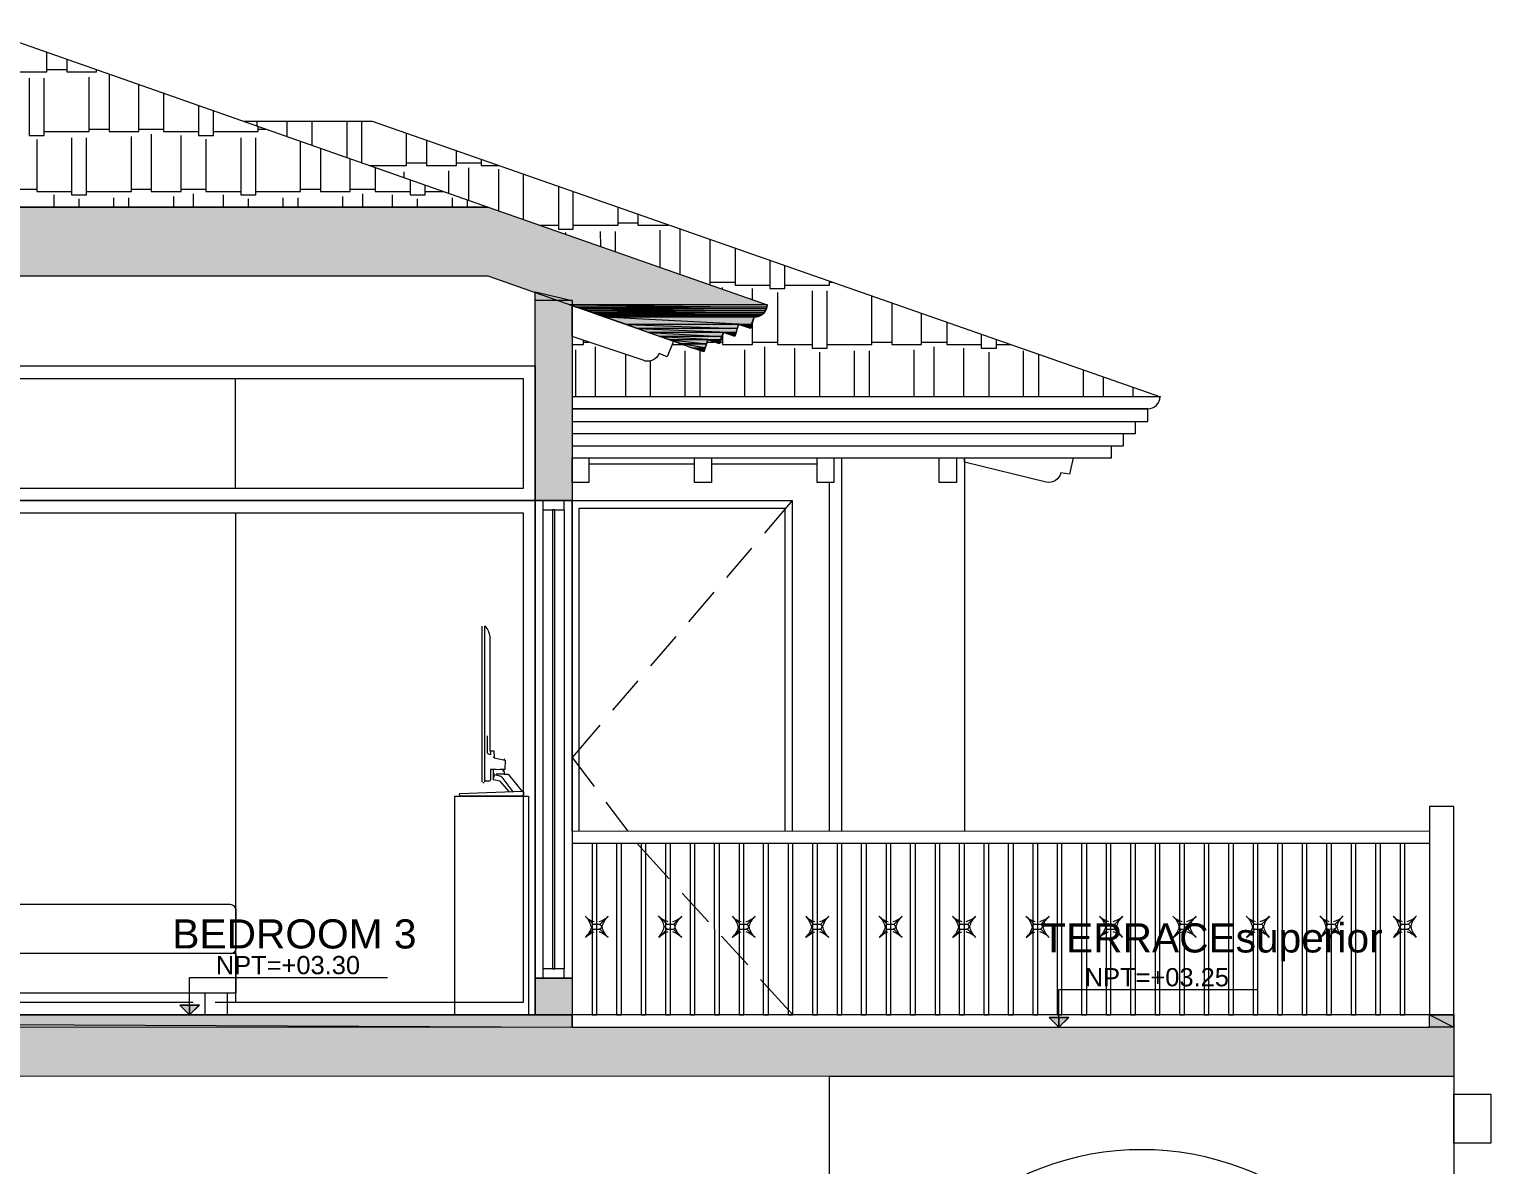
# Model space of a CAD drawing. Header units: metres. Extents: x 14 to 155, y 0 to 125.
# Drawn here: x 37.25 to 43.22, y 52.75 to 57.39 of the extents above; entities that cross this region are included whole.
import ezdxf

# ---------------------------------------------------------------- set-up
doc = ezdxf.new("R2010")
doc.units = ezdxf.units.M
doc.layers.add('PDF3_Geometry', color=9, linetype='Continuous', true_color=0x808080)
doc.layers.add('PDF3_Solid Fills', color=7, linetype='Continuous')
doc.layers.add('PDF3_Text', color=255, linetype='Continuous')
doc.styles.add('PDF Arial', font='arial.ttf')

msp = doc.modelspace()

# ---------------------------------------------------------------- linework, layer by layer
at = {"layer": 'PDF3_Geometry', "color": 0, "lineweight": 5}
for points in [[(36.0196, 57.3904), (37.0566, 57.3905), (39.1274, 56.664), (36.0196, 56.6638)], [(39.3196, 56.3183), (39.47, 56.283), (39.4701, 55.4653), (39.3196, 55.4653)], [(39.3196, 55.4653), (39.4701, 55.4653), (39.4701, 53.5145), (39.3197, 53.5145)], [(39.3197, 53.5145), (39.4701, 53.5145), (39.4701, 53.3657), (39.3197, 53.3657)], [(42.9717, 53.3145), (42.9717, 53.3657), (43.0709, 53.3657), (43.0709, 53.1145), (27.6707, 53.1139), (27.6707, 53.3652), (27.7715, 53.3652), (27.7715, 53.314), (28.7205, 53.314), (28.7205, 53.3652), (39.4701, 53.3656), (39.4701, 53.3144)]]:
    msp.add_lwpolyline(points, close=True, dxfattribs=at)
at = {"layer": 'PDF3_Geometry', "color": 0, "lineweight": 0}
for points in [[(37.143, 57.216), (37.3255, 57.216), (37.3255, 57.296)], [(37.407, 57.2672), (37.407, 57.216), (37.5286, 57.216)], [(37.2535, 57.1904), (37.2535, 56.9568), (37.3143, 56.9568)], [(37.3142, 56.9728), (37.4983, 56.9728), (37.4983, 57.1953)], [(37.3142, 56.9568), (37.3142, 57.1904)], [(37.3255, 57.2257), (37.4071, 57.2257)], [(37.5287, 57.216), (37.5287, 57.224)], [(37.5799, 57.2064), (37.5799, 56.9728), (37.7015, 56.9728), (37.7015, 57.1648)], [(37.8023, 57.1281), (37.8023, 56.9728), (37.9447, 56.9728)], [(37.9448, 57.0784), (37.9448, 56.9568), (38.0057, 56.9568)], [(38.0056, 56.9568), (38.0056, 57.0576)], [(38.1848, 56.9952), (38.1848, 57.0145)], [(38.3065, 56.952), (38.3065, 57.0145)], [(38.4089, 56.9168), (38.4089, 57.0144)], [(38.5513, 56.8672), (38.5513, 57.0144)], [(38.6122, 56.8448), (38.6122, 57.0144)], [(37.2839, 56.9407), (37.2839, 56.7279), (37.4263, 56.7279)], [(37.4263, 56.9471), (37.4263, 56.7135), (37.4871, 56.7135), (37.4871, 56.9471)], [(37.4871, 56.7279), (37.6712, 56.7279), (37.6712, 56.952)], [(37.4983, 56.9824), (37.5799, 56.9824)], [(37.7015, 56.9824), (37.8023, 56.9824)], [(37.7511, 56.9616), (37.7511, 56.7279), (37.8743, 56.7279)], [(37.8744, 56.7279), (37.8744, 56.9568)], [(37.9752, 56.9408), (37.9752, 56.7279), (38.1176, 56.7279)], [(38.0056, 56.9728), (38.188, 56.9728), (38.188, 56.9936)], [(38.1176, 56.9471), (38.1176, 56.7135), (38.1785, 56.7135), (38.1785, 56.9471)], [(38.188, 56.9824), (38.22, 56.9824)], [(38.6441, 56.8336), (38.7946, 56.8336), (38.7946, 56.9649)], [(38.8762, 56.936), (38.8762, 56.8336), (38.9978, 56.8336)], [(38.1785, 56.7279), (38.3609, 56.728), (38.3609, 56.9328)], [(38.4425, 56.904), (38.4425, 56.728), (38.5641, 56.728)], [(38.9979, 56.8336), (38.9979, 56.8945)], [(38.5642, 56.728), (38.5642, 56.8624)], [(38.6665, 56.8256), (38.6665, 56.728), (38.809, 56.728)], [(38.7946, 56.8448), (38.8763, 56.8448)], [(38.9979, 56.8448), (39.0987, 56.8448)], [(39.0491, 56.6928), (39.0491, 56.8241)], [(39.0987, 56.8592), (39.0987, 56.8336), (39.1691, 56.8336)], [(39.1707, 56.6496), (39.1707, 56.8192)], [(38.7226, 56.8064), (38.7226, 56.808)], [(38.785, 56.784), (38.785, 56.808)], [(38.809, 56.776), (38.809, 56.7135), (38.8698, 56.7135), (38.8698, 56.7552)], [(38.9674, 56.72), (38.9674, 56.8128)], [(39.2715, 56.6144), (39.2714, 56.7984)], [(37.1831, 56.7376), (37.2839, 56.7376)], [(37.3559, 56.6639), (37.3559, 56.7135)], [(37.4567, 56.6639), (37.4567, 56.6975)], [(37.5992, 56.6639), (37.5992, 56.7023)], [(37.6599, 56.6639), (37.6599, 56.7023)], [(37.6712, 56.7376), (37.7511, 56.7376)], [(37.844, 56.6639), (37.8439, 56.7071)], [(37.8744, 56.7376), (37.9752, 56.7376)], [(37.924, 56.6639), (37.924, 56.7183)], [(38.0472, 56.6639), (38.0472, 56.7135)], [(38.1481, 56.6639), (38.1481, 56.6975)], [(38.2905, 56.6639), (38.2905, 56.7024)], [(38.3513, 56.6639), (38.3513, 56.7024)], [(38.3609, 56.7376), (38.4426, 56.7376)], [(38.5337, 56.6639), (38.5337, 56.7071)], [(38.5642, 56.7376), (38.6665, 56.7376)], [(38.6154, 56.6639), (38.6154, 56.7183)], [(38.737, 56.6639), (38.737, 56.7135)], [(38.8394, 56.6639), (38.8394, 56.6975)], [(38.8698, 56.728), (38.945, 56.728)], [(38.9818, 56.6639), (38.9818, 56.7024)], [(39.414, 56.7488), (39.414, 56.5743), (39.4748, 56.5743)], [(39.4747, 56.5743), (39.4747, 56.7264)], [(39.0426, 56.6639), (39.0426, 56.6943)], [(39.4747, 56.5904), (39.6588, 56.5904), (39.6587, 56.6624)], [(39.3404, 56.5904), (39.414, 56.5904)], [(39.6588, 56.6), (39.7387, 56.6)], [(39.7388, 56.6352), (39.7388, 56.5904), (39.862, 56.5904), (39.862, 56.592)], [(39.4443, 56.5536), (39.4443, 56.56)], [(39.5868, 56.5039), (39.5867, 56.5648)], [(39.6476, 56.4815), (39.6476, 56.5648)], [(39.83, 56.4176), (39.83, 56.5697)], [(39.9116, 56.3887), (39.9116, 56.5744)], [(40.0333, 56.3472), (40.0333, 56.5312)], [(40.1357, 56.4961), (40.1357, 56.3456), (40.2781, 56.3456)], [(40.2781, 56.4464), (40.2781, 56.3312), (40.3389, 56.3312), (40.3389, 56.4256)], [(40.0333, 56.3568), (40.1357, 56.3568)], [(40.3389, 56.3456), (40.5214, 56.3456), (40.5214, 56.3616)], [(40.5214, 56.3568), (40.5358, 56.3568)], [(40.0845, 56.3296), (40.0845, 56.3359)], [(40.2061, 56.2864), (40.2061, 56.3312)], [(40.3086, 56.3151), (40.3086, 56.1023), (40.451, 56.1023)], [(40.451, 56.3215), (40.451, 56.0879), (40.5118, 56.0879)], [(40.5117, 56.0879), (40.5117, 56.3215)], [(40.5117, 56.1023), (40.6942, 56.1023), (40.6942, 56.3008)], [(40.7758, 56.2719), (40.7758, 56.1023), (40.8974, 56.1023), (40.8974, 56.2304)], [(40.0845, 56.1455), (40.0845, 56.1023), (40.2061, 56.1023), (40.2061, 56.1935)], [(40.9999, 56.1936), (40.9999, 56.1023), (41.1407, 56.1023)], [(39.4699, 56.1023), (39.5164, 56.1023), (39.5164, 56.1199)], [(39.5164, 56.1118), (39.5388, 56.1118)], [(39.8797, 56.1023), (39.9261, 56.1023)], [(40.0205, 56.1119), (40.0493, 56.1119)], [(40.0733, 56.1119), (40.0844, 56.1119)], [(40.2061, 56.1119), (40.3085, 56.1119)], [(40.6942, 56.1119), (40.7758, 56.1119)], [(40.8974, 56.1119), (40.9998, 56.1119)], [(41.1407, 56.1439), (41.1407, 56.0879), (41.2032, 56.0879), (41.2032, 56.1232)], [(41.2032, 56.1024), (41.2624, 56.1024)], [(39.486, 55.8895), (39.486, 56.0815)], [(39.566, 55.8895), (39.566, 56.0927)], [(39.6892, 55.8895), (39.6892, 56.0624)], [(39.9324, 55.8895), (39.9324, 56.0767)], [(39.9933, 55.8895), (39.9933, 56.0767)], [(40.1757, 55.8895), (40.1757, 56.0815)], [(40.2573, 55.8895), (40.2573, 56.0928)], [(40.379, 55.8895), (40.379, 56.088)], [(40.4814, 55.8895), (40.4814, 56.0719)], [(40.6238, 55.8895), (40.6238, 56.0767)], [(40.6846, 55.8895), (40.6846, 56.0767)], [(40.8671, 55.8895), (40.8671, 56.0815)], [(40.9487, 55.8895), (40.9487, 56.0928)], [(41.0703, 55.8895), (41.0703, 56.088)], [(41.1727, 55.8895), (41.1727, 56.072)], [(41.3135, 55.8895), (41.3135, 56.0768)], [(41.376, 55.8895), (41.376, 56.0624)], [(39.79, 55.8895), (39.79, 56.0351)], [(41.5584, 55.8895), (41.5584, 55.9984)], [(38.0953, 55.5149), (38.0952, 55.9646)], [(41.6401, 55.8895), (41.6401, 55.9712)], [(41.7617, 55.8896), (41.7617, 55.928)], [(41.8625, 55.8896), (41.8625, 55.8927)], [(36.9703, 53.8152), (36.9702, 55.4652), (39.3195, 55.4653), (39.3196, 53.3656), (36.9703, 53.3655), (36.9703, 53.4551)], [(40.3694, 55.4654), (40.2557, 55.3325)], [(37.0199, 53.8152), (37.0198, 55.4156), (39.2699, 55.4157), (39.27, 53.4153), (38.0121, 53.4152)], [(38.0953, 55.4157), (38.0953, 53.4152)], [(39.4988, 54.1146), (39.4988, 55.4349), (40.339, 55.435), (40.339, 54.1146)], [(40.203, 55.2717), (40.1006, 55.1517)], [(40.0493, 55.0909), (39.9452, 54.9709)], [(39.1035, 54.3163), (39.1035, 54.9532)], [(39.1132, 54.3163), (39.1132, 54.9532)], [(39.8941, 54.91), (39.7901, 54.79)], [(39.7389, 54.7292), (39.6348, 54.6092)], [(39.5836, 54.5483), (39.47, 54.4155), (39.5596, 54.2971)], [(39.1051, 54.3163), (39.1051, 54.3163)], [(39.1051, 54.3147), (39.1115, 54.3147)], [(39.1116, 54.3163), (39.1116, 54.3163)], [(39.1483, 54.3674), (39.1483, 54.3355), (39.1483, 54.3274)], [(39.1499, 54.3259), (39.1739, 54.3211), (39.2124, 54.2779)], [(39.1932, 54.3482), (39.1596, 54.3482)], [(39.1836, 54.3355), (39.2284, 54.2762)], [(39.2684, 54.2778), (39.0123, 54.2683)], [(39.2684, 54.2587), (39.0155, 54.2587), (39.0123, 54.2619)], [(39.2715, 54.2762), (39.2715, 54.2618)], [(39.6077, 54.2331), (39.6973, 54.1147)], [(42.9716, 54.1147), (39.47, 54.1146)], [(42.9716, 54.0651), (39.47, 54.065)], [(39.7357, 54.065), (39.867, 53.921)], [(39.9198, 53.8618), (40.027, 53.745)], [(41.9842, 53.7147), (42.0178, 53.6811)], [(42.5844, 53.7147), (42.6179, 53.6811)], [(40.0798, 53.6858), (40.1871, 53.569)], [(37.9081, 53.404), (37.9081, 53.3655), (37.9081, 53.5176), (38.7163, 53.5176)], [(40.2399, 53.5097), (40.3711, 53.3657)], [(37.9225, 53.4152), (37.02, 53.4152), (37.02, 53.4552)], [(38.0618, 53.4553), (38.0618, 53.3656), (37.9721, 53.3656), (37.9721, 53.4553)], [(41.4577, 53.3545), (41.4577, 53.3145), (41.4577, 53.4682), (42.2659, 53.4682)]]:
    msp.add_lwpolyline(points, dxfattribs=at)
at = {"layer": 'PDF3_Geometry', "color": 0, "lineweight": 5}
for points in [[(38.1289, 57.0145), (38.6538, 57.0145), (41.8721, 55.8896), (39.47, 55.8895)], [(39.47, 55.739), (41.7713, 55.7391), (41.7712, 55.7887)], [(39.47, 55.6894), (41.7217, 55.6895), (41.7217, 55.7391)], [(39.47, 55.6398), (41.6721, 55.6399), (41.6721, 55.6895)], [(40.5711, 54.1146), (40.571, 55.6397)], [(41.0719, 55.6399), (41.072, 54.1148)], [(39.9693, 55.6142), (39.5388, 55.6142)], [(40.0397, 55.6158), (40.4702, 55.6158)], [(40.5198, 55.539), (40.5199, 54.1146)], [(39.47, 54.1146), (39.47, 55.4653), (40.3694, 55.4654), (40.3694, 54.1146)], [(43.0709, 53.3658), (39.4701, 53.3657)]]:
    msp.add_lwpolyline(points, dxfattribs=at)
msp.add_lwpolyline([(36.0196, 56.6638), (39.1274, 56.664), (40.2669, 56.2655, -0.431215), (40.2142, 56.2159), (40.1981, 56.1679), (40.1501, 56.184), (40.1342, 56.136), (40.0877, 56.1519), (40.0718, 56.1055), (40.0238, 56.1215), (40.0077, 56.0735), (39.9597, 56.0895), (39.1275, 56.3823), (36.0196, 56.3822)], format="xyb", close=True, dxfattribs=at)
at = {"layer": 'PDF3_Geometry', "color": 0, "lineweight": 0}
for points in [[(39.3196, 56.3183), (39.47, 56.283), (39.3196, 56.283)], [(40.2669, 56.2655), (39.4604, 56.2655), (40.2654, 56.256)], [(39.4604, 56.2655), (40.2654, 56.256), (39.486, 56.2559)], [(40.2654, 56.256), (39.486, 56.2559), (40.2638, 56.248)], [(39.486, 56.2559), (40.2638, 56.248), (39.51, 56.248)], [(40.2638, 56.2479), (39.51, 56.2479), (40.259, 56.2399)], [(39.51, 56.2479), (40.259, 56.2399), (39.534, 56.2399)], [(40.2589, 56.2399), (39.5339, 56.2399), (40.2541, 56.232)], [(39.5339, 56.2399), (40.2541, 56.232), (39.5547, 56.2319)], [(40.2541, 56.232), (39.5548, 56.2319), (40.2477, 56.2256)], [(39.5548, 56.2319), (40.2477, 56.2256), (39.5723, 56.2256)], [(40.2477, 56.2255), (39.5724, 56.2255), (40.2398, 56.2207)], [(39.5724, 56.2255), (40.2398, 56.2207), (39.5868, 56.2207)], [(40.2398, 56.2207), (39.5869, 56.2207), (40.2318, 56.2175)], [(39.5869, 56.2207), (40.2318, 56.2175), (39.5964, 56.2175)], [(40.2317, 56.2175), (39.5963, 56.2175), (40.2237, 56.2159)], [(39.5963, 56.2175), (40.2237, 56.2159), (39.6012, 56.2159)], [(40.2237, 56.2159), (39.6012, 56.2159), (40.2142, 56.2159)], [(39.6012, 56.2159), (40.2142, 56.2159), (39.6028, 56.2159)], [(40.2142, 56.2159), (39.6028, 56.2159), (40.2029, 56.184)], [(39.6028, 56.2159), (40.2029, 56.184), (39.6924, 56.184)], [(40.1501, 56.1839), (39.6924, 56.1839), (40.1454, 56.1678)], [(39.6924, 56.1839), (40.1454, 56.1678), (39.7372, 56.1678)], [(40.1454, 56.1679), (39.7372, 56.1679), (40.1406, 56.1519)], [(39.7372, 56.1679), (40.1406, 56.1519), (39.7821, 56.1519)], [(40.1501, 56.1839), (40.2029, 56.1839), (40.1981, 56.1678)], [(40.0877, 56.1519), (39.7821, 56.1519), (40.0813, 56.1359)], [(39.7821, 56.1519), (40.0813, 56.1359), (39.8269, 56.1359)], [(40.0813, 56.1359), (39.8269, 56.1359), (40.0765, 56.1214)], [(39.8269, 56.1359), (40.0765, 56.1214), (39.8717, 56.1214)], [(40.0237, 56.1215), (39.8716, 56.1215), (40.0189, 56.1055)], [(39.8716, 56.1215), (40.0189, 56.1055), (39.9164, 56.1055)], [(39.9165, 56.1055), (39.9597, 56.0895), (40.0125, 56.0895)], [(39.9165, 56.1055), (40.0189, 56.1055), (40.0125, 56.0895)], [(40.0237, 56.1215), (40.0764, 56.1215), (40.0717, 56.1055)], [(40.0877, 56.1519), (40.1405, 56.1519), (40.1341, 56.1359)], [(39.9597, 56.0895), (40.0125, 56.0895), (40.0077, 56.0735)], [(36.9702, 56.0157), (39.3195, 56.0158), (39.3195, 55.4653), (36.9702, 55.4652)], [(37.0198, 55.9646), (39.2699, 55.9646), (39.2699, 55.5149), (37.0198, 55.5148)], [(39.47, 55.6398), (39.5388, 55.6398), (39.5388, 55.539), (39.47, 55.539)], [(39.9693, 55.6398), (40.0397, 55.6398), (40.0397, 55.539), (39.9693, 55.539)], [(40.4702, 55.6398), (40.539, 55.6398), (40.539, 55.5391), (40.4702, 55.539)], [(40.9695, 55.6399), (41.0399, 55.6399), (41.0399, 55.5391), (40.9695, 55.5391)], [(39.35, 55.427), (39.438, 55.427), (39.438, 55.4654), (39.35, 55.4654)], [(39.3516, 55.427), (39.438, 55.427), (39.4381, 53.5529), (39.3516, 53.5529)], [(39.3901, 53.5529), (39.3996, 53.5529), (39.3996, 55.427), (39.39, 55.427)], [(38.9915, 54.2587), (39.2924, 54.2587), (39.2924, 53.3657), (38.9915, 53.3657)], [(43.0708, 54.2156), (42.9716, 54.2156), (42.9717, 53.3658), (43.0709, 53.3658)], [(39.5709, 54.065), (39.5517, 54.065), (39.5517, 53.3657), (39.5709, 53.3657)], [(39.6717, 54.065), (39.6509, 54.065), (39.6509, 53.3657), (39.6717, 53.3657)], [(39.7709, 54.065), (39.7517, 54.065), (39.7517, 53.3657), (39.7709, 53.3657)], [(39.8718, 54.065), (39.851, 54.065), (39.851, 53.3657), (39.8718, 53.3657)], [(39.971, 54.065), (39.9517, 54.065), (39.9518, 53.3657), (39.971, 53.3657)], [(40.0717, 54.065), (40.0509, 54.065), (40.051, 53.3657), (40.0718, 53.3657)], [(40.171, 54.065), (40.1518, 54.065), (40.1518, 53.3657), (40.1711, 53.3657)], [(40.2718, 54.065), (40.251, 54.065), (40.251, 53.3657), (40.2718, 53.3657)], [(40.371, 54.065), (40.3518, 54.065), (40.3518, 53.3657), (40.371, 53.3657)], [(40.4719, 54.065), (40.4511, 54.065), (40.4511, 53.3657), (40.4719, 53.3657)], [(40.5711, 54.0651), (40.5519, 54.0651), (40.5519, 53.3657), (40.5711, 53.3657)], [(40.6719, 54.0651), (40.651, 54.0651), (40.6511, 53.3657), (40.6719, 53.3657)], [(40.7711, 54.0651), (40.7519, 54.0651), (40.752, 53.3657), (40.7712, 53.3657)], [(40.8719, 54.0651), (40.8511, 54.0651), (40.8511, 53.3658), (40.872, 53.3658)], [(40.9712, 54.0651), (40.952, 54.0651), (40.952, 53.3658), (40.9712, 53.3658)], [(41.072, 54.0651), (41.0512, 54.0651), (41.0512, 53.3658), (41.072, 53.3658)], [(41.1712, 54.0651), (41.152, 54.0651), (41.152, 53.3658), (41.1712, 53.3658)], [(41.2721, 54.0651), (41.2513, 54.0651), (41.2513, 53.3658), (41.2721, 53.3658)], [(41.3713, 54.0651), (41.352, 54.0651), (41.3521, 53.3658), (41.3713, 53.3658)], [(41.4705, 54.0651), (41.4512, 54.0651), (41.4513, 53.3658), (41.4705, 53.3658)], [(41.5713, 54.0651), (41.5505, 54.0651), (41.5506, 53.3658), (41.5714, 53.3658)], [(41.6705, 54.0651), (41.6513, 54.0651), (41.6513, 53.3658), (41.6706, 53.3658)], [(41.7713, 54.0651), (41.7505, 54.0651), (41.7505, 53.3658), (41.7713, 53.3658)], [(41.8706, 54.0651), (41.8514, 54.0651), (41.8514, 53.3658), (41.8706, 53.3658)], [(41.9714, 54.0651), (41.9506, 54.0651), (41.9506, 53.3658), (41.9714, 53.3658)], [(42.0706, 54.0651), (42.0514, 54.0651), (42.0514, 53.3658), (42.0706, 53.3658)], [(42.1715, 54.0651), (42.1506, 54.0651), (42.1507, 53.3658), (42.1715, 53.3658)], [(42.2706, 54.0651), (42.2514, 54.0651), (42.2515, 53.3658), (42.2707, 53.3658)], [(42.3715, 54.0651), (42.3507, 54.0651), (42.3507, 53.3658), (42.3716, 53.3658)], [(42.4707, 54.0651), (42.4515, 54.0651), (42.4515, 53.3658), (42.4707, 53.3658)], [(42.5715, 54.0651), (42.5507, 54.0651), (42.5507, 53.3658), (42.5715, 53.3658)], [(42.6708, 54.0651), (42.6516, 54.0651), (42.6516, 53.3658), (42.6708, 53.3658)], [(42.7716, 54.0651), (42.7508, 54.0651), (42.7508, 53.3658), (42.7716, 53.3658)], [(42.8708, 54.0651), (42.8515, 54.0651), (42.8516, 53.3658), (42.8708, 53.3658)], [(39.35, 53.5145), (39.4381, 53.5145), (39.4381, 53.5529), (39.35, 53.5529)], [(39.4701, 53.3657), (28.7205, 53.3653), (39.4701, 53.3145)], [(28.7205, 53.3653), (39.4701, 53.3145), (28.7205, 53.3141)], [(37.9081, 53.3656), (37.9481, 53.4041), (37.8681, 53.4041)], [(37.8681, 53.404), (37.948, 53.404), (37.9081, 53.3655)], [(41.4177, 53.3545), (41.4977, 53.3545), (41.4577, 53.3145)], [(41.4577, 53.3145), (41.4978, 53.3545), (41.4177, 53.3545)], [(43.0709, 53.3658), (42.9717, 53.3658), (43.0709, 53.3146)], [(42.9717, 53.3658), (43.0709, 53.3146), (42.9717, 53.3146)], [(43.0709, 53.041), (43.2214, 53.041), (43.2214, 52.8409), (43.0709, 52.8409)]]:
    msp.add_lwpolyline(points, close=True, dxfattribs=at)
for points in [[(39.8844, 56.1166), (39.8588, 56.0526), (39.8252, 56.0655, -0.414817), (39.7597, 56.0383), (39.4699, 56.1358), (39.4699, 56.2623)], [(41.5168, 55.6399), (41.5008, 55.5727), (41.4656, 55.579, -0.414812), (41.4064, 55.5406), (41.0718, 55.6222), (41.0718, 55.6398)], [(39.1132, 54.9548), (39.1164, 54.95, -0.153856), (39.1339, 54.91), (39.1339, 54.4427), (39.1499, 54.4427), (39.1515, 54.4154), (39.1963, 54.4059), (39.1948, 54.3674), (39.1868, 54.3674), (39.1868, 54.3611), (39.1932, 54.3595), (39.1932, 54.3483), (39.2092, 54.3483), (39.2668, 54.2778)], [(39.1372, 54.4427), (39.1372, 54.4283), (39.134, 54.4283, -0.395874), (39.1243, 54.4379), (39.1243, 54.5051)], [(39.1868, 54.3674), (39.1852, 54.3674, -0.060584), (39.1515, 54.3674), (39.1371, 54.3674), (39.1371, 54.3258, -0.374522), (39.1323, 54.3194), (39.1131, 54.3194)], [(39.1483, 54.3355), (39.1515, 54.3355), (39.1515, 54.3466, -0.068227), (39.1759, 54.3398)], [(36.0997, 53.6152), (36.0981, 54.2754, 0.414623), (36.0733, 54.3002, 0.414623), (36.0485, 54.2746), (36.0485, 53.4552), (38.0985, 53.4553), (38.0985, 53.6153), (36.5606, 53.6153)], [(38.0738, 53.6153, 0.414623), (38.0985, 53.6392), (38.0985, 53.7905, 0.414623), (38.0745, 53.8153), (36.1229, 53.8152, 0.414623), (36.0997, 53.7896), (36.0981, 53.64, 0.356633), (36.1189, 53.6152), (36.0485, 53.6152)], [(39.5242, 53.6826, 0.151824), (39.5501, 53.725, 0.414894), (39.5597, 53.7146), (39.5837, 53.7146), (39.6172, 53.681, 0.131404), (39.5803, 53.7037)], [(39.5812, 53.7162, 0.414894), (39.5916, 53.7257), (39.59, 53.7266, 0.414894), (39.5821, 53.7338), (39.5581, 53.7338), (39.5245, 53.7673, -0.151151), (39.547, 53.7257)], [(39.5581, 53.7146), (39.5245, 53.681, -0.131404), (39.5598, 53.7037)], [(39.5517, 53.7257), (39.5517, 53.7241, -0.414894), (39.5588, 53.7354)], [(39.6159, 53.6825, -0.151151), (39.593, 53.7257, -0.151824), (39.6173, 53.7673), (39.5838, 53.7338)], [(39.8235, 53.6826, 0.151824), (39.8464, 53.7258, 0.151151), (39.8234, 53.7689)], [(39.9169, 53.6825, -0.151151), (39.8909, 53.7241), (39.8909, 53.7266, 0.414894), (39.8829, 53.7338), (39.8589, 53.7338), (39.8254, 53.7674, 0.131404), (39.8607, 53.7463)], [(39.8606, 53.7037, 0.131404), (39.8254, 53.681), (39.8589, 53.7146), (39.8829, 53.7146, 0.414894), (39.891, 53.725, -0.151824), (39.9182, 53.7674), (39.8846, 53.7338)], [(39.8582, 53.7162, -0.414894), (39.851, 53.7257), (39.851, 53.7241, -0.414894), (39.8582, 53.7354)], [(39.8845, 53.7146), (39.9181, 53.681, 0.131404), (39.8812, 53.7037)], [(40.1244, 53.6826, 0.151824), (40.1502, 53.725, 0.414894), (40.1598, 53.7146), (40.1838, 53.7146), (40.2174, 53.681, 0.131404), (40.1805, 53.7037)], [(40.1814, 53.7162, 0.414894), (40.1919, 53.7257), (40.1902, 53.7266, 0.414894), (40.1822, 53.7338), (40.1582, 53.7338), (40.1246, 53.7674, -0.151151), (40.1472, 53.7257)], [(40.1582, 53.7146), (40.1246, 53.681, -0.131404), (40.1599, 53.7037)], [(40.1518, 53.7257), (40.1518, 53.7241, -0.414894), (40.159, 53.7354)], [(40.2161, 53.6825, -0.151151), (40.1932, 53.7257, -0.151824), (40.2174, 53.7674), (40.1839, 53.7338)], [(40.4236, 53.6826, 0.151824), (40.4495, 53.725, 0.414894), (40.4591, 53.7146), (40.4846, 53.7146), (40.5182, 53.681, 0.131404), (40.4814, 53.7037)], [(40.4823, 53.7162, 0.414894), (40.4911, 53.7258), (40.4911, 53.7266, 0.414894), (40.4831, 53.7338), (40.4575, 53.7338), (40.4239, 53.7674, -0.151151), (40.4465, 53.7258)], [(40.4575, 53.7146), (40.4255, 53.681, -0.131404), (40.4607, 53.7037)], [(40.4511, 53.7258), (40.4511, 53.7242, -0.414894), (40.4583, 53.7354)], [(40.517, 53.6825, -0.151151), (40.4941, 53.7258, -0.151824), (40.5183, 53.7674), (40.4847, 53.7338)], [(40.7245, 53.6826, 0.151824), (40.7503, 53.725, 0.414894), (40.7599, 53.7146), (40.7839, 53.7146), (40.8175, 53.681, 0.131404), (40.7806, 53.7037)], [(40.7816, 53.7162, 0.414894), (40.792, 53.7258), (40.7904, 53.7266, 0.414894), (40.7823, 53.7338), (40.7583, 53.7338), (40.7247, 53.7674, -0.151151), (40.7473, 53.7258)], [(40.7583, 53.7146), (40.7248, 53.681, -0.131404), (40.76, 53.7037)], [(40.7519, 53.7258), (40.7519, 53.7242, -0.414894), (40.7592, 53.7354)], [(40.8163, 53.6825, -0.151151), (40.7934, 53.7258, -0.151824), (40.8176, 53.7674), (40.784, 53.7338)], [(41.0237, 53.6826, 0.151824), (41.0496, 53.725, 0.414894), (41.0592, 53.7146), (41.0848, 53.7146), (41.1183, 53.6811, 0.131404), (41.0799, 53.7037)], [(41.0824, 53.7162, 0.414894), (41.0912, 53.7258), (41.0912, 53.7266, 0.414894), (41.0832, 53.7338), (41.0576, 53.7338), (41.024, 53.7674, -0.151151), (41.0466, 53.7258)], [(41.0576, 53.7146), (41.0256, 53.6811, -0.131404), (41.0609, 53.7037)], [(41.0512, 53.7258), (41.0512, 53.7242, -0.414894), (41.0584, 53.7354)], [(41.1171, 53.6826, -0.151151), (41.0942, 53.7258, -0.151824), (41.1184, 53.7674), (41.0849, 53.7338)], [(41.3246, 53.6827, 0.151824), (41.3505, 53.725, 0.414894), (41.36, 53.7146), (41.384, 53.7146), (41.4176, 53.6811, 0.131404), (41.3807, 53.7038)], [(41.3817, 53.7162, 0.414894), (41.3905, 53.7258), (41.3905, 53.7266, 0.414894), (41.3824, 53.7338), (41.3584, 53.7338), (41.3249, 53.7674, -0.151151), (41.3475, 53.7258)], [(41.3584, 53.7146), (41.3249, 53.6811, -0.131404), (41.3602, 53.7038)], [(41.3521, 53.7258), (41.3521, 53.7242, -0.414894), (41.3593, 53.7354)], [(41.4164, 53.6826, -0.151151), (41.3935, 53.7258, -0.151824), (41.4177, 53.7674), (41.3841, 53.7338)], [(41.6239, 53.6827, 0.151824), (41.6497, 53.725, 0.414894), (41.6593, 53.7146), (41.685, 53.7146), (41.717, 53.6811, 0.131404), (41.68, 53.7038)], [(41.6825, 53.7162, 0.414894), (41.6914, 53.7258), (41.6914, 53.7266, 0.414894), (41.6834, 53.7339), (41.6577, 53.7339), (41.6241, 53.7674, -0.151151), (41.6467, 53.7258)], [(41.6577, 53.7146), (41.6241, 53.6811, -0.131404), (41.6611, 53.7038)], [(41.6513, 53.7258), (41.6513, 53.7242, -0.414894), (41.6585, 53.7355)], [(41.7172, 53.6826, -0.151151), (41.6944, 53.7258, -0.151824), (41.7185, 53.7674), (41.685, 53.7339)], [(41.9247, 53.6827, 0.151824), (41.9506, 53.7258), (41.9506, 53.7242, -0.414894), (41.9594, 53.7355)], [(41.9586, 53.7147), (41.925, 53.6811, -0.131404), (41.9603, 53.7038)], [(42.0165, 53.6826, -0.151151), (41.9936, 53.7258, -0.151824), (42.0178, 53.7674), (41.9842, 53.7339)], [(42.224, 53.6827, 0.151824), (42.2498, 53.7251, 0.414894), (42.2595, 53.7147), (42.2851, 53.7147), (42.3171, 53.6811, 0.131404), (42.2801, 53.7038)], [(42.2827, 53.7163, 0.414894), (42.2915, 53.7258), (42.2915, 53.7267, 0.414894), (42.2835, 53.7339), (42.2578, 53.7339), (42.2243, 53.7674, -0.151151), (42.2468, 53.7258)], [(42.2579, 53.7147), (42.2243, 53.6811, -0.131404), (42.2596, 53.7038)], [(42.2514, 53.7258), (42.2514, 53.7242, -0.414894), (42.2587, 53.7355)], [(42.3174, 53.6826, -0.151151), (42.2945, 53.7258, -0.151824), (42.3187, 53.7674), (42.2851, 53.7339)], [(42.5248, 53.6827, 0.151824), (42.5507, 53.7258), (42.5507, 53.7242, -0.414894), (42.5595, 53.7355)], [(42.5588, 53.7147), (42.5252, 53.6811, -0.131404), (42.5605, 53.7038)], [(42.6166, 53.6826, -0.151151), (42.5937, 53.7258, -0.151824), (42.6179, 53.7675), (42.5844, 53.7339)], [(42.8241, 53.6827, 0.151824), (42.85, 53.7251, 0.414894), (42.8596, 53.7147), (42.8836, 53.7147), (42.9172, 53.6811, 0.131404), (42.8803, 53.7038)], [(42.847, 53.7258, 0.151151), (42.8244, 53.7675), (42.8579, 53.7339)], [(42.858, 53.7147), (42.8245, 53.6811, -0.131404), (42.8597, 53.7038)], [(42.8803, 53.7464, 0.131404), (42.9172, 53.7675), (42.8836, 53.7339), (42.8596, 53.7339, 0.414894), (42.8516, 53.7258), (42.8516, 53.7242)], [(42.8828, 53.7355, -0.414894), (42.8916, 53.7243), (42.8916, 53.7258, -0.414894), (42.8828, 53.7163)], [(42.9175, 53.7691, 0.151824), (42.8946, 53.7258, 0.151151), (42.9175, 53.6826)]]:
    msp.add_lwpolyline(points, format="xyb", dxfattribs=at)
at = {"layer": 'PDF3_Geometry', "color": 0, "lineweight": 5}
for points in [[(39.47, 55.7886), (41.8208, 55.7887), (41.8208, 55.8399), (39.47, 55.8398), (41.8208, 55.8399, 0.414033), (41.8705, 55.8903)], [(40.5216, 51.6069), (40.5215, 53.1145), (43.0709, 53.1146), (43.071, 50.2644), (42.5717, 50.2643), (42.5716, 52.5143, 0.387085), (41.0209, 52.5144), (41.0209, 51.4437)]]:
    msp.add_lwpolyline(points, format="xyb", dxfattribs=at)
at = {"layer": 'PDF3_Geometry', "color": 0, "lineweight": 0}
for points in [[(41.9602, 53.7147), (41.9818, 53.7162, 0.414894), (41.9906, 53.7258), (41.9906, 53.7267, 0.414894), (41.9826, 53.7339), (41.9586, 53.7339), (41.925, 53.7674, -0.151151), (41.9476, 53.7258, 0.414894)], [(42.5604, 53.7147), (42.5819, 53.7163, 0.414894), (42.5907, 53.7258), (42.5907, 53.7267, 0.414894), (42.5828, 53.7339), (42.5587, 53.7339), (42.5251, 53.7675, -0.151151), (42.5477, 53.7258, 0.414894)]]:
    msp.add_lwpolyline(points, format="xyb", close=True, dxfattribs=at)
for centre, radius, start, end in [((39.1524, 54.4195), 0.00409, 180.407, 238.75307), ((39.1524, 54.3476), 0.00232, 75.6319, 129.98102), ((39.2675, 54.277), 0.00249, 3.2731, 91.1365), ((39.2675, 54.2629), 0.00256, 315.00248, 359.33461), ((39.5813, 53.826), 0.0826, 224.97309, 254.91707), ((39.5589, 53.826), 0.0826, 285.08733, 315.0313), ((39.8597, 53.826), 0.0826, 285.08733, 315.0313), ((40.1815, 53.826), 0.0826, 224.97309, 254.91707), ((40.159, 53.826), 0.0826, 285.08733, 315.0313), ((40.4823, 53.826), 0.0826, 224.97309, 254.91707), ((40.4599, 53.826), 0.0826, 285.08733, 315.0313), ((40.7816, 53.826), 0.0826, 224.97309, 254.91707), ((40.7591, 53.826), 0.0826, 285.08733, 315.0313), ((41.0824, 53.8261), 0.0826, 224.97309, 254.91707), ((41.0584, 53.8261), 0.0826, 285.08733, 315.0313), ((41.3817, 53.8261), 0.0826, 224.97309, 254.91707), ((41.3592, 53.8261), 0.0826, 285.08733, 315.0313), ((41.6826, 53.8261), 0.0826, 224.97309, 254.91707), ((41.6585, 53.8261), 0.0826, 285.08733, 315.0313), ((41.9818, 53.8261), 0.0826, 224.97309, 254.91707), ((41.9594, 53.8261), 0.0826, 285.08733, 315.0313), ((42.2811, 53.8261), 0.0826, 224.97309, 254.91707), ((42.2586, 53.8261), 0.0826, 285.08733, 315.0313), ((42.5819, 53.8261), 0.0826, 224.97309, 254.91707), ((42.5596, 53.8261), 0.0826, 285.08733, 315.0313), ((42.8812, 53.8261), 0.0826, 224.97309, 254.91707), ((41.9594, 53.624), 0.0826, 44.97309, 74.91707), ((42.5595, 53.624), 0.0826, 44.97309, 74.91707)]:
    msp.add_arc(centre, radius, start, end, dxfattribs=at)
for points in [[(39.1943, 54.408), (39.1939, 54.4086), (39.1933, 54.409), (39.1927, 54.4091)], [(39.1947, 54.4062), (39.1948, 54.4068), (39.1947, 54.4075), (39.1943, 54.408)], [(39.1943, 54.3674), (39.1955, 54.3676), (39.1964, 54.3686), (39.1964, 54.3698)], [(39.1468, 54.3283), (39.1468, 54.3271), (39.1475, 54.3262), (39.1486, 54.3259)], [(39.1509, 54.3494), (39.1503, 54.3489), (39.1499, 54.3482), (39.1499, 54.3475)], [(39.1833, 54.3358), (39.1817, 54.3379), (39.1798, 54.3398), (39.1774, 54.3411)], [(39.1932, 54.3603), (39.1932, 54.3616), (39.192, 54.3627), (39.1907, 54.3627)], [(39.0115, 54.2683), (39.0102, 54.2682), (39.0091, 54.2671), (39.0091, 54.2658)], [(39.0091, 54.2658), (39.0092, 54.2645), (39.0103, 54.2635), (39.0116, 54.2635)], [(39.2119, 54.2757), (39.2126, 54.2766), (39.2126, 54.2778), (39.2118, 54.2787)], [(39.2676, 54.2603), (39.2683, 54.2603), (39.2689, 54.2606), (39.2693, 54.261)]]:
    msp.add_open_spline(points, degree=3, dxfattribs=at)
at = {"layer": 'PDF3_Solid Fills', "color": 0, "transparency": 33554559}
for points in [[(39.1274, 56.664), (36.0196, 56.6638), (39.934, 56.3823)], [(36.0196, 56.6638), (39.934, 56.3823), (36.0196, 56.3822)], [(39.934, 56.3823), (39.1275, 56.3823), (40.2669, 56.2655)], [(39.1275, 56.3823), (40.2669, 56.2655), (39.4603, 56.2655)], [(39.4699, 56.2831), (39.3195, 56.2831), (39.47, 55.4653)], [(39.3195, 56.2831), (39.47, 55.4653), (39.3195, 55.4653)], [(39.3196, 56.2831), (39.47, 56.2831), (39.3196, 56.3183)], [(39.4604, 56.2655), (40.2654, 56.2559), (40.2669, 56.2655)], [(39.486, 56.2559), (40.2654, 56.2559), (39.4604, 56.2655)], [(39.4859, 56.2559), (40.2637, 56.2478), (40.2653, 56.2559)], [(39.51, 56.2478), (40.2637, 56.2478), (39.4859, 56.2559)], [(39.51, 56.2479), (40.2589, 56.2399), (40.2638, 56.2479)], [(39.534, 56.2399), (40.2589, 56.2399), (39.51, 56.2479)], [(39.534, 56.2399), (40.2541, 56.2319), (40.259, 56.2399)], [(39.5548, 56.2319), (40.2541, 56.2319), (39.534, 56.2399)], [(39.5548, 56.2319), (40.2477, 56.2256), (40.2541, 56.232)], [(39.5724, 56.2256), (40.2477, 56.2256), (39.5548, 56.2319)], [(39.5724, 56.2255), (40.2398, 56.2207), (40.2477, 56.2255)], [(39.5868, 56.2207), (40.2398, 56.2207), (39.5724, 56.2255)], [(39.5868, 56.2207), (40.2318, 56.2175), (40.2398, 56.2207)], [(39.5964, 56.2175), (40.2318, 56.2175), (39.5868, 56.2207)], [(39.5964, 56.2175), (40.2237, 56.2159), (40.2318, 56.2175)], [(39.6012, 56.2159), (40.2237, 56.2159), (39.5964, 56.2175)], [(39.6028, 56.2159), (40.2029, 56.184), (40.2141, 56.2159)], [(39.6924, 56.184), (40.2029, 56.184), (39.6028, 56.2159)], [(39.6924, 56.184), (40.1454, 56.1679), (40.1501, 56.184)], [(39.7372, 56.1679), (40.1454, 56.1679), (39.6924, 56.184)], [(39.7372, 56.1679), (40.1406, 56.1519), (40.1454, 56.1679)], [(39.7821, 56.1519), (40.1406, 56.1519), (39.7372, 56.1679)], [(40.15, 56.184), (40.198, 56.1679), (40.2028, 56.184)], [(39.7821, 56.1519), (40.0813, 56.136), (40.0878, 56.1519)], [(39.8269, 56.136), (40.0813, 56.136), (39.7821, 56.1519)], [(39.8268, 56.136), (40.0764, 56.1215), (40.0812, 56.136)], [(39.8716, 56.1215), (40.0764, 56.1215), (39.8268, 56.136)], [(39.8716, 56.1215), (40.0188, 56.1055), (40.0237, 56.1215)], [(39.9164, 56.1055), (40.0188, 56.1055), (39.8716, 56.1215)], [(39.9596, 56.0896), (40.0124, 56.0896), (39.9164, 56.1055)], [(39.9164, 56.1055), (40.0124, 56.0896), (40.0189, 56.1055)], [(40.0237, 56.1215), (40.0717, 56.1055), (40.0764, 56.1215)], [(40.0877, 56.1519), (40.1341, 56.136), (40.1405, 56.1519)], [(39.9596, 56.0896), (40.0076, 56.0735), (40.0124, 56.0896)], [(39.47, 53.5145), (39.3196, 53.5145), (39.4701, 53.3657)], [(39.3196, 53.5145), (39.4701, 53.3657), (39.3196, 53.3657)], [(28.7205, 53.3653), (39.4701, 53.3145), (39.4701, 53.3657)], [(28.7205, 53.3141), (39.4701, 53.3145), (28.7205, 53.3653)], [(37.8681, 53.404), (37.9081, 53.3655), (37.9481, 53.404)], [(41.4177, 53.3545), (41.4577, 53.3145), (41.4977, 53.3545)], [(42.9717, 53.3658), (43.0709, 53.3146), (43.0709, 53.3658)], [(42.9717, 53.3146), (43.0709, 53.3146), (42.9717, 53.3658)], [(43.0709, 53.3146), (27.6706, 53.314), (43.0709, 53.1145)], [(27.6706, 53.314), (43.0709, 53.1145), (27.6706, 53.1139)]]:
    msp.add_solid(points, dxfattribs=at)

# ---------------------------------------------------------------- texts
at = {"layer": 'PDF3_Text', "color": 0, "attachment_point": 7, "rotation": 0.0022, "style": 'PDF Arial'}
for s, insert, char_height in [('BEDROOM 3', (37.8377, 53.6345), 0.11895), ('TERRACEsuperior', (41.3857, 53.5839), 0.118948), ('NPT=+03.30', (38.0154, 53.5301), 0.07435), ('NPT=+03.25', (41.5633, 53.4806), 0.07435)]:
    msp.add_mtext(s, dxfattribs=dict(at, insert=insert, char_height=char_height))

doc.saveas('drawing.dxf')
